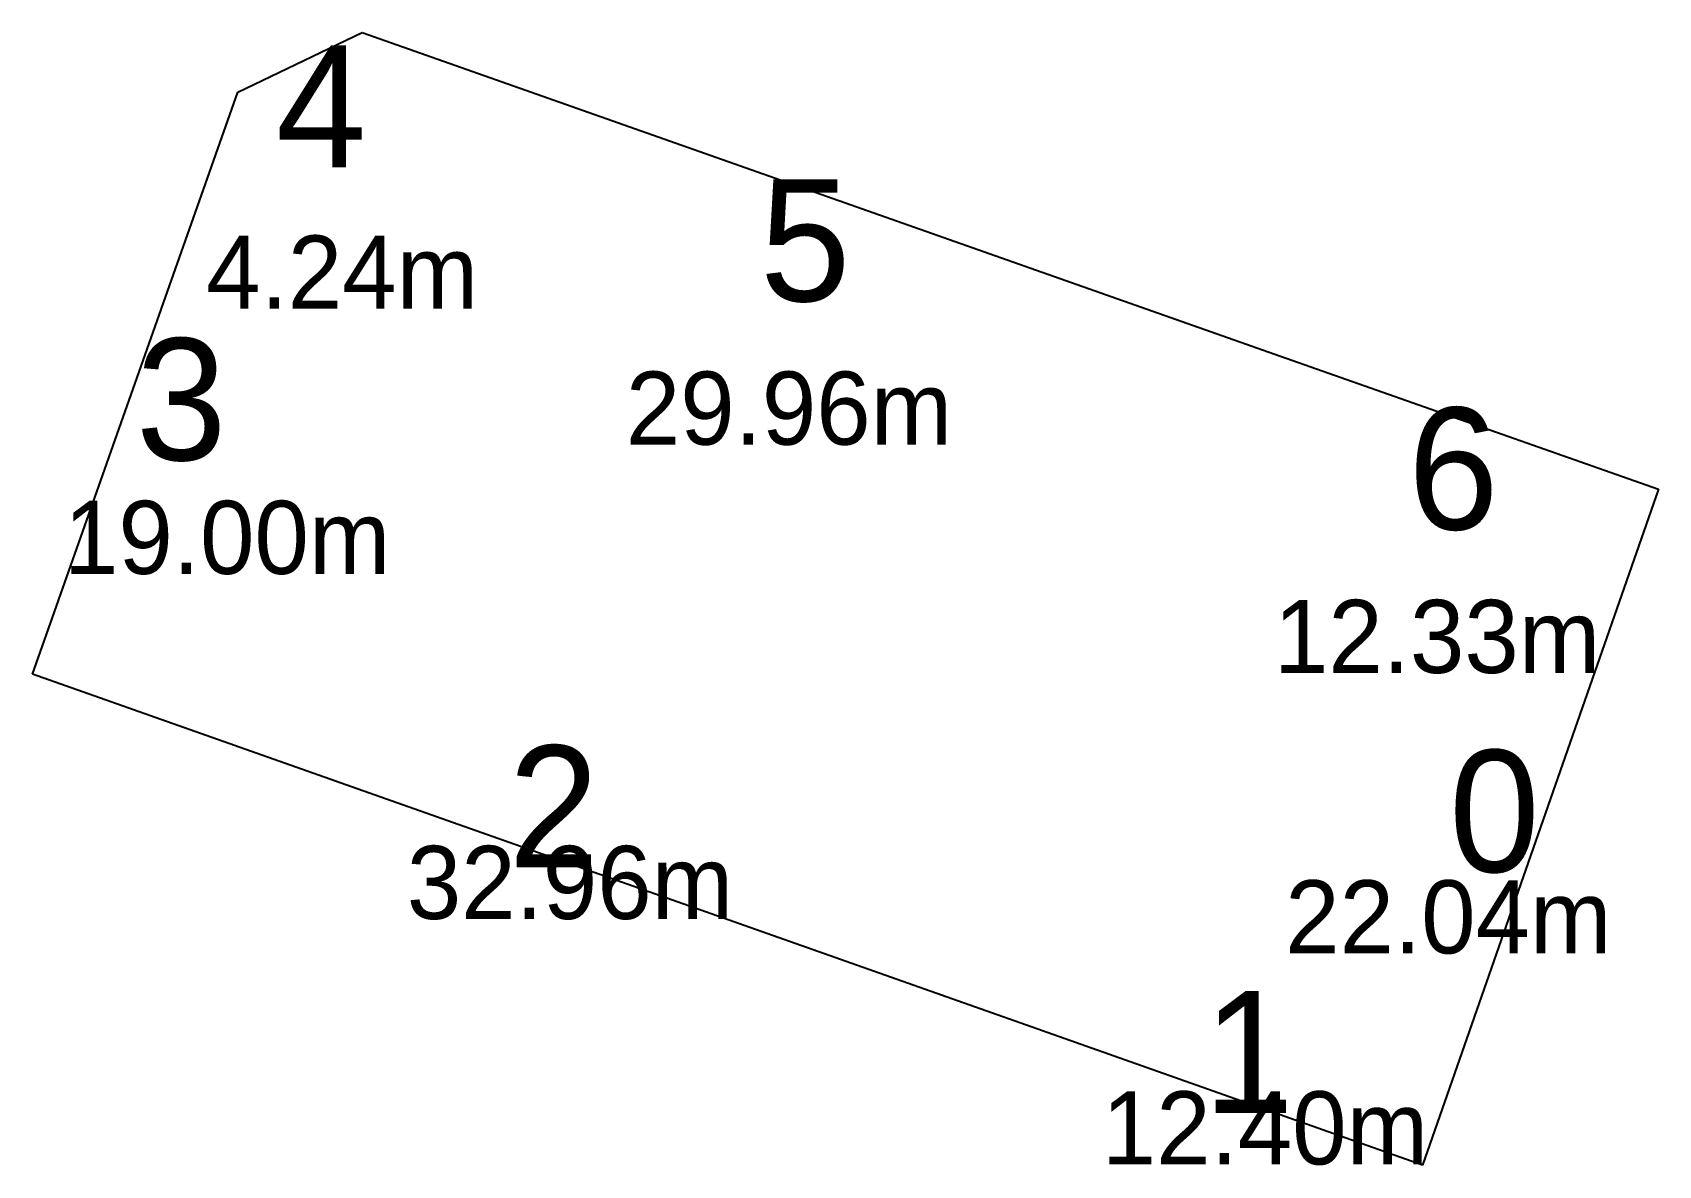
# Model space of a CAD drawing. Header units: millimetres. Extents: x 49.6 to 99.6, y 77.3 to 112.2.
import ezdxf
from ezdxf.enums import TextEntityAlignment as Align

# ---------------------------------------------------------------- set-up
doc = ezdxf.new("R2010")
doc.units = ezdxf.units.MM
for name, color, linetype in [('テキスト', 7, 'Continuous'), ('境界番号', 2, 'Continuous'), ('敷地境界', 7, 'Continuous')]:
    doc.layers.add(name, color=color, linetype=linetype)

msp = doc.modelspace()

# ---------------------------------------------------------------- linework, layer by layer
at = {"layer": '敷地境界'}
for points in [[(55.907, 110.336), (59.733, 112.168)], [(59.733, 112.168), (87.992, 102.208)], [(49.587, 92.416), (55.907, 110.336)], [(87.992, 102.208), (99.621, 98.11)], [(99.621, 98.11), (92.358, 77.301)], [(80.665, 81.433), (49.587, 92.416)], [(92.358, 77.301), (80.665, 81.433)]]:
    msp.add_lwpolyline(points, dxfattribs=at)

# ---------------------------------------------------------------- texts
at = {"layer": 'テキスト', "color": 4}
for s, p in [('4.24m', (59.116, 104.792)), ('29.96m', (72.865, 100.604)), ('19.00m', (55.578, 96.625)), ('12.33m', (92.809, 93.575)), ('32.96m', (66.126, 86.002)), ('22.04m', (93.155, 84.942)), ('12.40m', (87.512, 78.445))]:
    msp.add_text(s, height=2.2515, dxfattribs=at).set_placement(p, align=Align.MIDDLE_CENTER)
at = {"layer": '境界番号', "color": 2}
for s, p in [('4', (58.468, 109.898)), ('5', (73.364, 105.772)), ('3', (54.163, 100.877)), ('6', (93.308, 98.743)), ('2', (65.626, 88.34)), ('0', (94.572, 88.2)), ('1', (87.012, 80.782))]:
    msp.add_text(s, height=3.753, dxfattribs=at).set_placement(p, align=Align.MIDDLE_CENTER)

doc.saveas('drawing.dxf')
